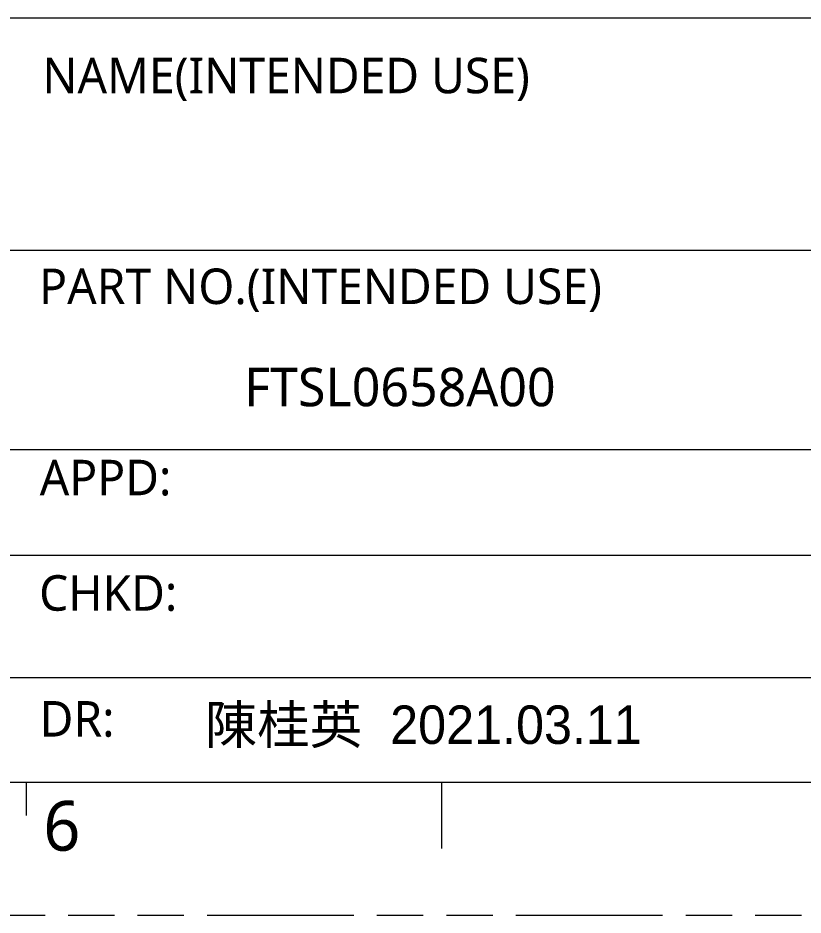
# Model space of a CAD drawing. Extents: x 4328 to 4769, y 264 to 576.
# Drawn here: x 4636 to 4686.8, y 264.1 to 322.2 of the extents above; entities that cross this region are included whole.
import ezdxf

# ---------------------------------------------------------------- set-up
doc = ezdxf.new("R2010")
doc.units = 0
doc.linetypes.add('PHANTOM', pattern=[29.5, 9.5, -1.5, 3, -1.5, 3, -1.5, 9.5])
doc.layers.get('0').update_dxf_attribs({"lineweight": 5})
doc.layers.add('0PAPERF', color=2, linetype='PHANTOM', lineweight=5, plot=False)
doc.layers.add('DIM', color=3, linetype='Continuous', lineweight=5)
doc.layers.add('備註', color=1, linetype='Continuous', lineweight=5)
doc.styles.get("Standard").update_dxf_attribs({"font": 'txt.shx'})

msp = doc.modelspace()

# ---------------------------------------------------------------- linework, layer by layer
for p, q in [((4688.148, 287.395), (4608.522, 287.395)), ((4635.422, 279.487), (4688.148, 279.487)), ((4340.59, 272.714), (4755.938, 272.714))]:
    msp.add_line(p, q)
at = {"color": 0}
for p, q in [((4636.498, 272.714), (4636.498, 270.562)), ((4663.399, 272.714), (4663.399, 268.41))]:
    msp.add_line(p, q, dxfattribs=at)
msp.add_lwpolyline([(4635.422, 322.211), (4755.938, 322.211), (4755.938, 307.147), (4635.422, 307.147)], close=True)
at = {"layer": '0PAPERF'}
msp.add_line((4328.214, 264.106), (4769.499, 264.106), dxfattribs=at)
at = {"layer": '備註', "color": 0}
for p, q in [((4556.872, 322.211), (4755.938, 322.211)), ((4755.938, 294.235), (4635.422, 294.235))]:
    msp.add_line(p, q, dxfattribs=at)

# ---------------------------------------------------------------- texts
at = {"linetype": 'Continuous', "insert": (4650.611, 299.551), "char_height": 2.49081, "width": 24.64771, "attachment_point": 1, "bg_fill": 2}
msp.add_mtext('{\\fMicrosoft JhengHei|b0|i0|c136|p18;FTSL0658A00}', dxfattribs=at)
at = {"linetype": 'Continuous', "insert": (4648.065, 277.681), "char_height": 2.49081, "width": 41.50315, "attachment_point": 1}
msp.add_mtext('{\\fPMingLiU|b0|i0|c136|p18;陳桂英  2021.03.11}', dxfattribs=at)
at = {"layer": 'DIM', "color": 0, "insert": (4637.603, 271.499), "char_height": 3.22809, "width": 1.96536, "attachment_point": 1}
msp.add_mtext('{\\fMicrosoft JhengHei|b0|i0|c136|p0;6}', dxfattribs=at)
at = {"layer": '備註', "color": 0, "char_height": 2.29868, "attachment_point": 1}
for s, insert, width in [('{\\fMicrosoft JhengHei|b0|i0|c136|p0;NAME(INTENDED USE)}', (4637.543, 319.63), 45.46061), ('{\\fMicrosoft JhengHei|b0|i0|c136|p0;PART NO.(INTENDED USE)}', (4637.336, 305.978), 46.58749), ('{\\fMicrosoft JhengHei|b0|i0|c136|p0;APPD:}', (4637.373, 293.594), 10.69208), ('{\\fMicrosoft JhengHei|b0|i0|c136|p0;CHKD:}', (4637.328, 286.117), 10.69208), ('{\\fMicrosoft JhengHei|b0|i0|c136|p0;DR:}', (4637.367, 277.965), 10.69208)]:
    msp.add_mtext(s, dxfattribs=dict(at, insert=insert, width=width))

doc.saveas('drawing.dxf')
